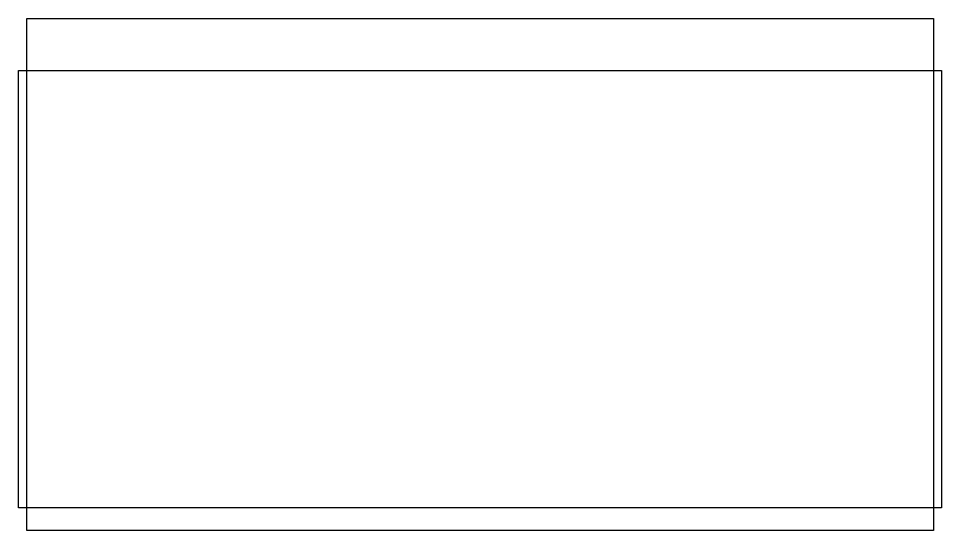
# Model space of a CAD drawing. Extents: x 382.6 to 424.1, y 331.6 to 354.6.
import ezdxf

# ---------------------------------------------------------------- set-up
doc = ezdxf.new("R2010")
doc.units = 0
doc.layers.get('0').update_dxf_attribs({"linetype": 'CONTINUOUS'})

msp = doc.modelspace()

# ---------------------------------------------------------------- linework, layer by layer
at = {"color": 1}
msp.add_lwpolyline([(382.991046, 354.615244), (423.755563, 354.615244), (423.755563, 331.604307), (382.991046, 331.604307)], close=True, dxfattribs=at)
at = {"color": 7}
msp.add_lwpolyline([(382.607405, 352.283751), (424.112817, 352.283751), (424.112817, 332.627884), (382.607405, 332.627884)], close=True, dxfattribs=at)

doc.saveas('drawing.dxf')
